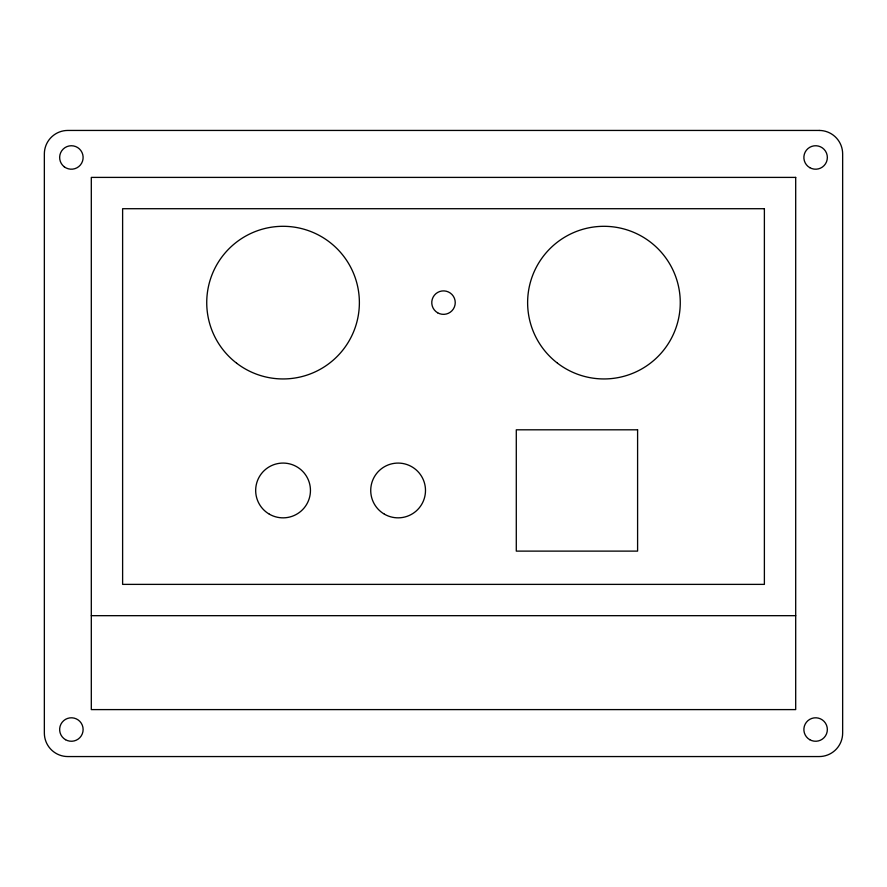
<?xml version="1.0" encoding="UTF-8"?>
<svg xmlns="http://www.w3.org/2000/svg" width="887" height="887" viewBox="0 0 887 887"><rect width="100%" height="100%" fill="white"/><g stroke="black" fill="none" stroke-linecap="round" stroke-linejoin="round"><path stroke-width="1.33" d="M91.306 615.678L795.694 615.678M819.167 130.444L67.833 130.444A23.483 23.483 0 0 0 44.35 153.917L44.35 733.083A23.483 23.483 0 0 0 67.833 756.556L819.167 756.556A23.483 23.483 0 0 0 842.65 733.083L842.65 153.917A23.483 23.483 0 0 0 819.167 130.444M795.694 177.4L91.306 177.4L91.306 709.6L795.694 709.6L795.694 177.4M764.383 208.711L122.617 208.711L122.617 584.378L764.383 584.378L764.383 208.711M637.598 429.807L516.289 429.807L516.289 551.115L637.598 551.115L637.598 429.807M809.742 739.691A11.742 11.742 0 0 0 827.349 729.524A11.742 11.742 0 0 0 809.742 719.357A11.742 11.742 0 0 0 809.742 739.691M65.516 739.691A11.742 11.742 0 0 0 83.123 729.524A11.742 11.742 0 0 0 65.516 719.357A11.742 11.742 0 0 0 65.516 739.691M64.241 166.789A11.742 11.742 0 0 0 83.023 159.006A11.742 11.742 0 0 0 66.891 146.632A11.742 11.742 0 0 0 64.241 166.789M809.742 167.643A11.742 11.742 0 0 0 827.349 157.476A11.742 11.742 0 0 0 809.742 147.309A11.742 11.742 0 0 0 809.742 167.643M437.635 312.789A11.742 11.742 0 0 0 455.242 302.622A11.742 11.742 0 0 0 437.635 292.455A11.742 11.742 0 0 0 437.635 312.789M269.36 514.183A27.397 27.397 0 0 0 310.45 490.456A27.397 27.397 0 0 0 269.36 466.739A27.397 27.397 0 0 0 269.36 514.183M384.415 514.183A27.397 27.397 0 0 0 425.494 490.456A27.397 27.397 0 0 0 384.415 466.739A27.397 27.397 0 0 0 384.415 514.183M557.479 363.171A76.315 76.315 0 0 0 679.608 312.59A76.315 76.315 0 0 0 574.743 232.117A76.315 76.315 0 0 0 557.479 363.171M236.596 363.171A76.315 76.315 0 0 0 358.725 312.59A76.315 76.315 0 0 0 253.848 232.117A76.315 76.315 0 0 0 236.596 363.171"/></g></svg>
